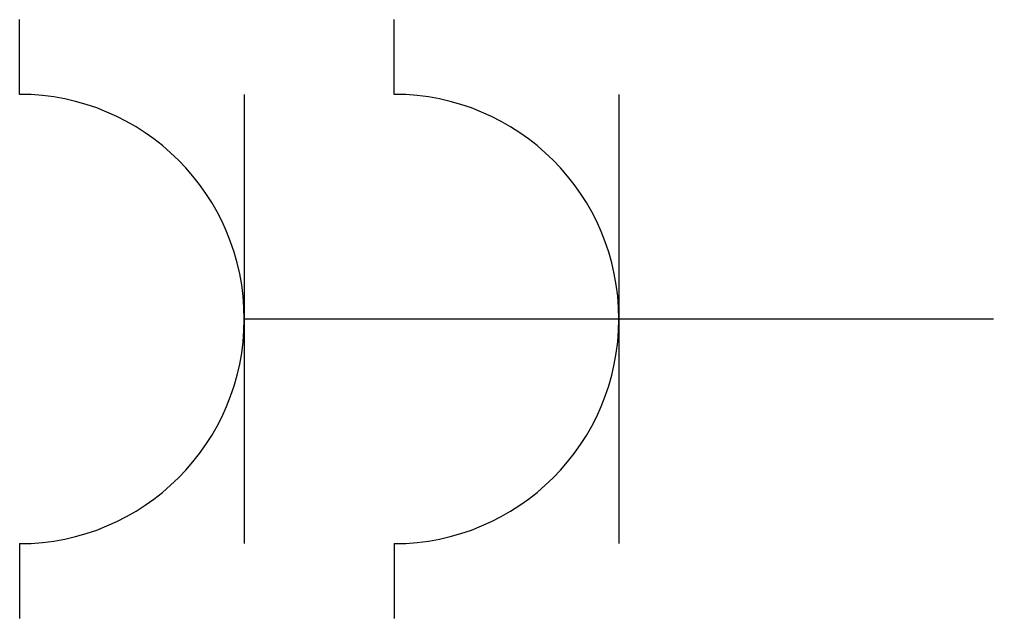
# Model space of a CAD drawing. Header units: millimetres. Extents: x -7.8 to 0, y -2.4 to 2.4.
import ezdxf

# ---------------------------------------------------------------- set-up
doc = ezdxf.new("R2010")
doc.units = ezdxf.units.MM

msp = doc.modelspace()

# ---------------------------------------------------------------- linework, layer by layer
at = {"transparency": 33554687}
for p, q in [((-7.8, 1.8), (-7.8, 2.4)), ((-4.8, 1.8), (-4.8, 2.4)), ((-6, 1.8), (-6, -1.8)), ((-3, 1.8), (-3, -1.8)), ((0, 0), (-6, 0)), ((-7.8, -1.8), (-7.8, -2.4)), ((-4.8, -1.8), (-4.8, -2.4))]:
    msp.add_line(p, q, dxfattribs=at)
for centre in [(-7.8, 0), (-4.8, 0)]:
    msp.add_arc(centre, 1.8, 270, 90, dxfattribs=at)

doc.saveas('drawing.dxf')
